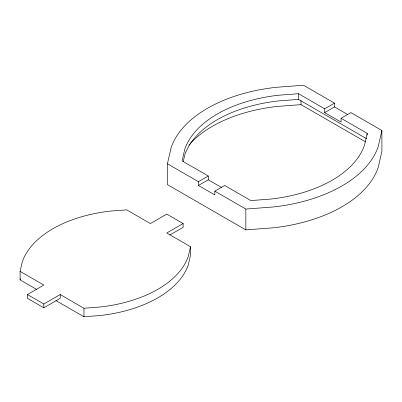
<?xml version="1.0" encoding="UTF-8"?>
<svg xmlns="http://www.w3.org/2000/svg" width="402" height="402" viewBox="0 0 402 402"><rect width="100%" height="100%" fill="white"/><g stroke="black" fill="none" stroke-linecap="round" stroke-linejoin="round"><path stroke-width="0.6" d="M36.878 289.581L20.1 279.892L20.1 271.375L22.226 262.064A111.419 64.325 0 0 1 110.525 211.085L126.65 209.859L150.383 223.562L166.775 214.1L183.136 223.542L183.136 227.331L169.915 234.964M20.1 279.892L20.366 278.727M221.497 187.432L208.276 179.8L208.276 176.016L182.116 160.911L184.744 149.398A118.384 68.35 0 0 1 278.566 95.234L298.5 93.716L324.66 108.821L324.66 112.605L341.052 122.067L341.052 118.283L350.886 112.605L381.9 130.509L381.9 151.343L378.267 167.257A132.318 76.395 0 0 1 273.405 227.798L245.843 229.894L167.428 184.624L167.428 163.785L171.061 147.876A132.318 76.395 0 0 1 275.923 87.334L303.485 85.239L334.494 103.143L334.494 106.927L347.715 114.56M183.222 161.75L184.744 155.087A118.384 68.35 0 0 1 278.566 100.917L298.5 99.4L366.674 138.76M183.136 223.542L166.745 233.009L190.513 246.733L188.387 256.039A111.419 64.325 0 0 1 100.088 307.017L83.963 308.244L60.23 294.54L43.833 304.007L27.442 294.54L27.442 298.329L43.833 307.791L60.23 298.329L60.23 294.54M341.052 118.283L367.212 133.389L364.584 144.896A118.384 68.35 0 0 1 270.767 199.065L250.828 200.583L224.668 185.478L214.834 191.156L214.834 194.94L198.442 185.478L198.442 181.694L167.428 163.785M381.9 130.509L378.267 146.418A132.318 76.395 0 0 1 273.405 206.965L245.843 209.06L214.834 191.156M198.442 181.694L208.276 176.016M324.66 108.821L334.494 103.143M198.442 185.478L208.276 179.8M324.66 112.605L334.494 106.927M27.442 294.54L43.833 285.078L20.1 271.375M365.363 141.795L300.992 104.631L277.244 106.44A125.349 72.37 0 0 0 188.855 145.147M55.818 300.515L83.963 316.761L100.088 315.535A111.419 64.325 0 0 0 188.387 264.556L190.513 255.25L190.513 246.733M367.212 133.389L367.212 135.092M300.992 100.49L300.992 104.631M298.5 93.716L298.5 99.4M245.843 209.06L245.843 229.894M83.963 308.244L83.963 316.761M43.833 304.007L43.833 307.791"/></g></svg>
